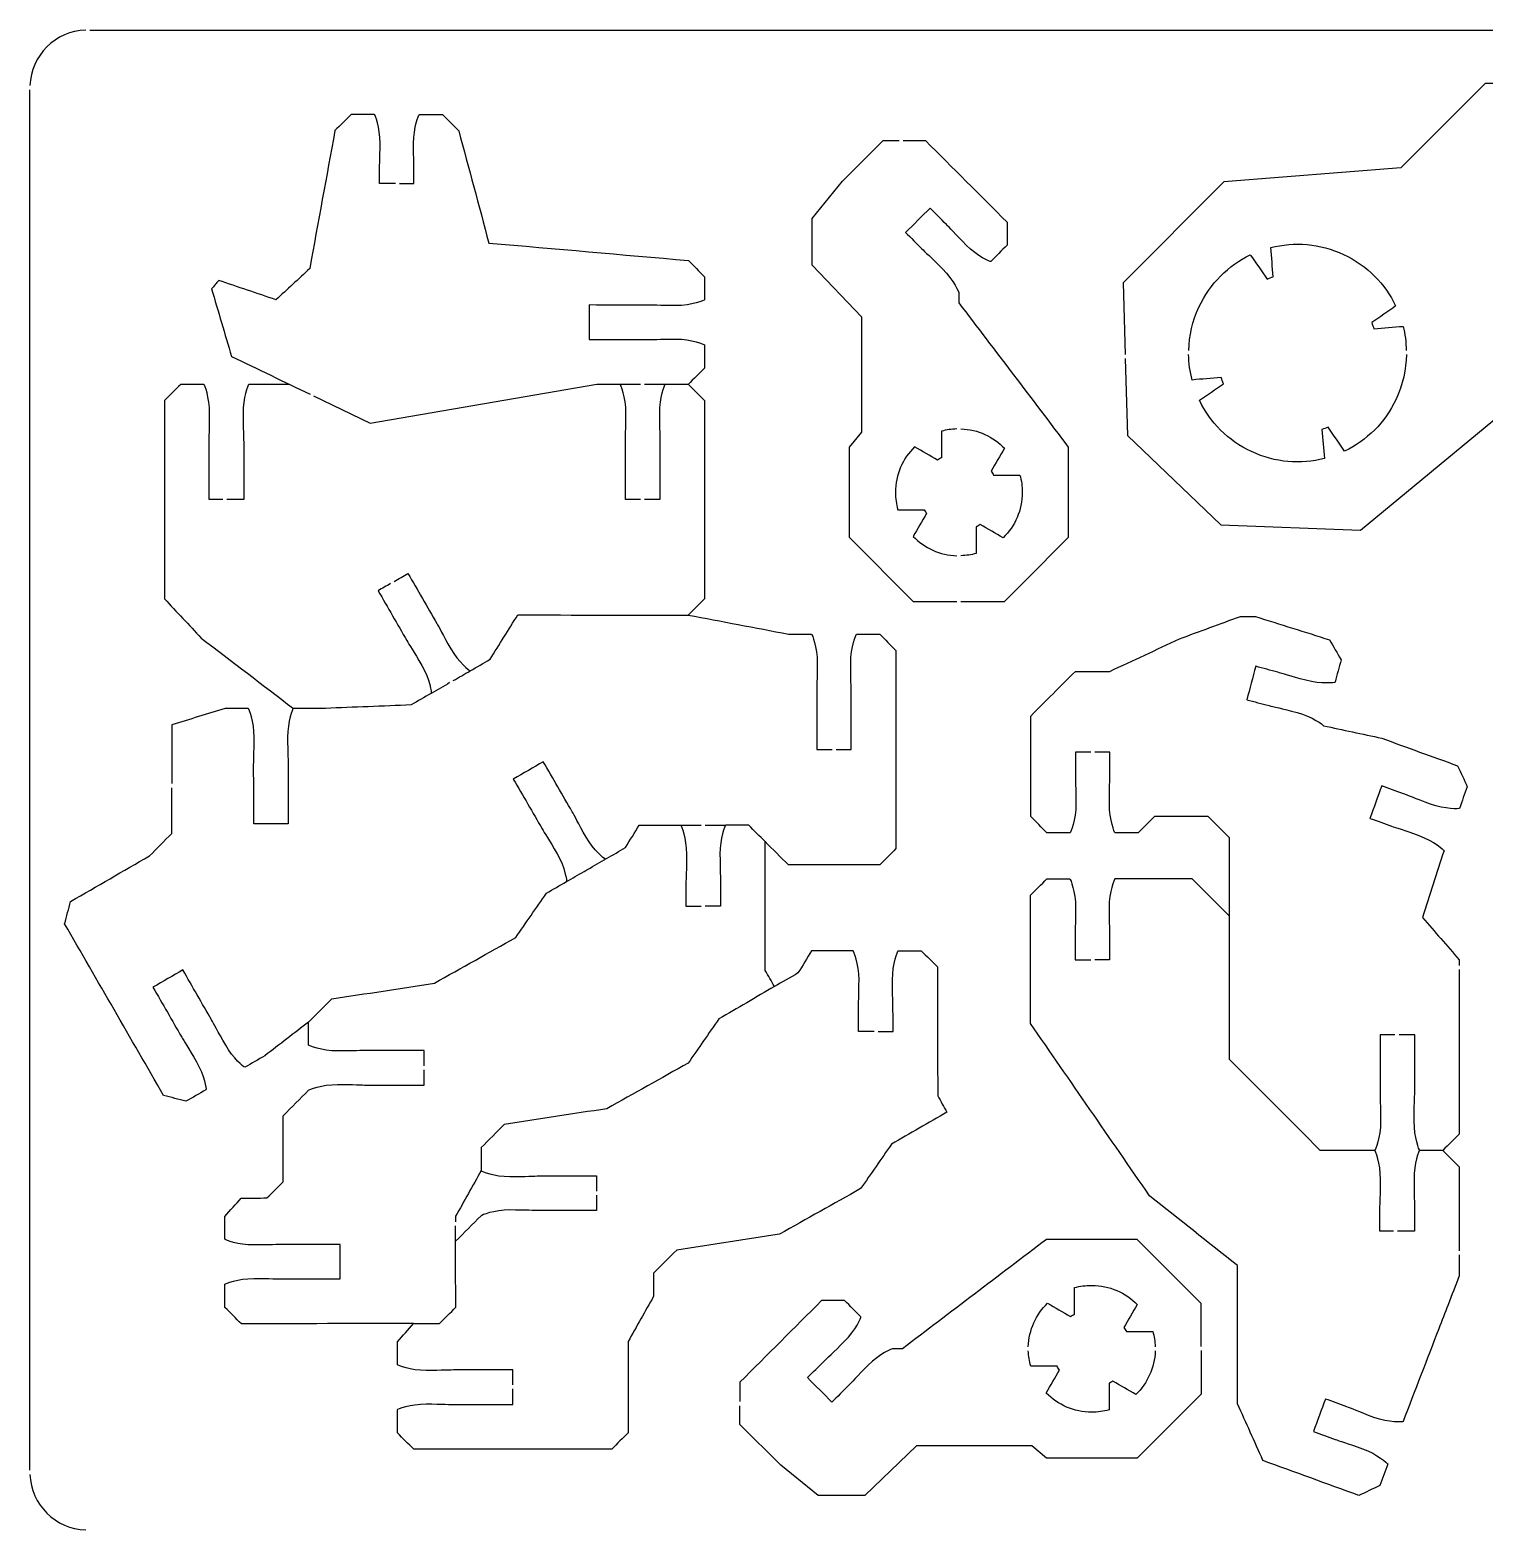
# Model space of a CAD drawing. Extents: x 0 to 680, y 0 to 410.
# Drawn here: x 230 to 356, y 140 to 270 of the extents above; entities that cross this region are included whole.
import ezdxf

# ---------------------------------------------------------------- set-up
doc = ezdxf.new("R2010")
doc.units = 0
doc.header["$MEASUREMENT"] = 0
doc.layers.add('DEFAULT', color=18, linetype='CONTINUOUS')

msp = doc.modelspace()

# ---------------------------------------------------------------- linework, layer by layer
at = {"layer": 'DEFAULT', "color": 1}
for points in [[(235.18, 270), (444.82, 270)], [(358.29, 265.37), (356.13, 265.37), (348.81, 258.06), (333.47, 256.83), (324.74, 248.1), (324.91, 241.88)], [(230, 145.18), (230, 264.83)], [(310.32, 220.45), (306.58, 220.45), (301.03, 226.01), (301.03, 233.86), (302.1, 235.14), (302.1, 245.11), (297.8, 249.61), (297.8, 253.66), (300.43, 256.89), (303.95, 260.42), (305.33, 260.42)], [(324.92, 241.53), (325.11, 234.87), (333.22, 227.13), (345.32, 226.67), (357.46, 236.69), (361.25, 239.81), (363.25, 243.14), (368.5, 245.93), (379.64, 245.54), (383.66, 243.13), (385.77, 243.13)], [(254.58, 238.29), (259.48, 235.94), (279.14, 239.3), (281.14, 239.3), (282.92, 239.3)], [(287.05, 239.3), (288.46, 237.88), (288.46, 220.71), (287.05, 219.3)], [(286.39, 201.08), (288.17, 201.08)], [(288.52, 201.08), (290.3, 201.08)], [(352.46, 172.91), (353.87, 171.49), (353.87, 164.19)], [(331.5, 155.55), (331.5, 151.78), (325.95, 146.23), (318.09, 146.23), (316.82, 147.3), (306.84, 147.3), (302.34, 143), (298.3, 143), (295.07, 145.63), (291.53, 149.16), (291.53, 150.78)]]:
    msp.add_lwpolyline(points, dxfattribs=at)
for points in [[(234.83, 270), (232.2, 269.91), (230.09, 267.8), (230, 265.18)], [(230, 144.83), (230.1, 142.2), (232.2, 140.1), (234.83, 140.01)]]:
    msp.add_open_spline(points, degree=3, dxfattribs=at)
for points, knots in [([(261.67, 256.69), (261.21, 256.69), (260.75, 256.69), (260.28, 256.69), (260.29, 257.02), (260.29, 257.35), (260.29, 257.69), (260.28, 258.03), (260.34, 258.81), (260.34, 260.19), (260.34, 261.57), (259.89, 262.69), (259.84, 262.69), (259.17, 262.69), (258.5, 262.69), (257.84, 262.69), (257.37, 262.22), (256.9, 261.75), (256.43, 261.28), (255.7, 257.29), (254.97, 253.31), (254.24, 249.32), (253.27, 248.42), (252.29, 247.52), (251.32, 246.62), (249.67, 247.18), (248.01, 247.74), (246.36, 248.3), (246.15, 248.06), (245.94, 247.81), (245.74, 247.57), (246.31, 245.62), (246.89, 243.66), (247.47, 241.71), (249.74, 240.62), (252, 239.53), (254.27, 238.44)], [0, 0, 0, 0, 3.93, 3.93, 3.93, 6.770018, 6.770018, 6.770018, 7.770018, 7.770018, 7.770018, 8.770018, 8.770018, 8.770018, 14.440018, 14.440018, 14.440018, 20.096872, 20.096872, 20.096872, 54.549333, 54.549333, 54.549333, 65.8218, 65.8218, 65.8218, 80.668904, 80.668904, 80.668904, 83.392468, 83.392468, 83.392468, 100.722572, 100.722572, 100.722572, 122.111026, 122.111026, 122.111026, 122.111026]), ([(262.02, 256.69), (262.44, 256.69), (262.86, 256.69), (263.28, 256.69), (263.28, 257.02), (263.28, 257.35), (263.28, 257.68), (263.29, 258.03), (263.24, 258.8), (263.24, 260.19), (263.24, 261.57), (263.69, 262.68), (263.75, 262.68), (264.41, 262.68), (265.08, 262.68), (265.75, 262.68), (266.22, 262.21), (266.69, 261.74), (267.16, 261.27), (268.03, 258.03), (268.9, 254.78), (269.77, 251.54), (275.53, 251.04), (281.29, 250.53), (287.06, 250.03), (287.53, 249.56), (288, 249.08), (288.47, 248.61), (288.47, 247.95), (288.47, 247.28), (288.47, 246.62), (288.47, 246.56), (287.35, 246.12), (285.97, 246.12), (284.59, 246.12), (283.81, 246.17), (283.47, 246.16), (281.8, 246.16), (280.14, 246.17), (278.47, 246.17), (278.47, 245.17), (278.47, 244.17), (278.47, 243.17), (280.14, 243.17), (281.8, 243.17), (283.47, 243.17), (283.81, 243.16), (284.58, 243.22), (285.97, 243.22), (287.35, 243.21), (288.46, 242.77), (288.46, 242.71), (288.46, 242.04), (288.46, 241.37), (288.46, 240.71), (287.99, 240.23), (287.52, 239.76), (287.05, 239.29), (286.38, 239.29), (285.71, 239.29), (285.04, 239.29), (284.45, 239.29), (283.86, 239.29), (283.26, 239.29)], [0, 0, 0, 0, 3.58, 3.58, 3.58, 6.41, 6.41, 6.41, 7.41, 7.41, 7.41, 8.41, 8.41, 8.41, 14.08, 14.08, 14.08, 19.74393, 19.74393, 19.74393, 48.289768, 48.289768, 48.289768, 97.488042, 97.488042, 97.488042, 103.144896, 103.144896, 103.144896, 108.804896, 108.804896, 108.804896, 109.804896, 109.804896, 109.804896, 110.804896, 110.804896, 110.804896, 124.974899, 124.974899, 124.974899, 133.474899, 133.474899, 133.474899, 147.634899, 147.634899, 147.634899, 148.634899, 148.634899, 148.634899, 149.634899, 149.634899, 149.634899, 155.314899, 155.314899, 155.314899, 160.978829, 160.978829, 160.978829, 166.668829, 166.668829, 166.668829, 171.708829, 171.708829, 171.708829, 171.708829]), ([(305.68, 260.42), (306.33, 260.42), (306.97, 260.42), (307.61, 260.42), (309.97, 258.06), (312.33, 255.71), (314.68, 253.35), (314.68, 252.68), (314.68, 252.02), (314.68, 251.35), (314.21, 250.88), (313.74, 250.41), (313.27, 249.94), (313.23, 249.9), (312.12, 250.37), (311.15, 251.35), (310.18, 252.33), (309.66, 252.91), (309.42, 253.15), (308.95, 253.63), (308.48, 254.1), (308.01, 254.57), (307.3, 253.86), (306.59, 253.16), (305.89, 252.45), (306.36, 251.98), (306.82, 251.51), (307.29, 251.04), (307.53, 250.8), (308.12, 250.28), (309.1, 249.3), (310.07, 248.32), (310.55, 247.22), (310.5, 247.18), (310.5, 246.9), (310.5, 246.62), (310.5, 246.35), (313.67, 242.19), (316.83, 238.03), (319.99, 233.86), (319.99, 231.24), (319.99, 228.63), (319.99, 226.01), (318.14, 224.16), (316.29, 222.3), (314.43, 220.45), (313.18, 220.45), (311.92, 220.45), (310.67, 220.45)], [0, 0, 0, 0, 5.47, 5.47, 5.47, 33.817912, 33.817912, 33.817912, 39.487912, 39.487912, 39.487912, 45.158908, 45.158908, 45.158908, 46.158908, 46.158908, 46.158908, 47.158908, 47.158908, 47.158908, 52.829922, 52.829922, 52.829922, 61.329346, 61.329346, 61.329346, 66.986218, 66.986218, 66.986218, 67.986218, 67.986218, 67.986218, 68.986218, 68.986218, 68.986218, 71.336218, 71.336218, 71.336218, 115.777038, 115.777038, 115.777038, 138.047038, 138.047038, 138.047038, 160.313831, 160.313831, 160.313831, 170.993831, 170.993831, 170.993831, 170.993831]), ([(330.43, 242.23), (330.46, 243.5), (330.74, 244.77), (331.31, 245.99), (332.27, 248.05), (333.87, 249.59), (335.76, 250.51), (336.25, 249.81), (336.73, 249.12), (337.22, 248.42), (337.4, 248.49), (337.57, 248.56), (337.75, 248.62), (337.68, 249.46), (337.61, 250.31), (337.53, 251.15), (339.57, 251.66), (341.79, 251.51), (343.85, 250.55), (345.9, 249.59), (347.45, 247.99), (348.36, 246.09), (347.67, 245.61), (346.98, 245.12), (346.29, 244.64), (346.35, 244.46), (346.42, 244.28), (346.48, 244.1), (347.32, 244.17), (348.16, 244.25), (349, 244.32), (349.17, 243.64), (349.27, 242.94), (349.28, 242.23)], [0, 0, 0, 0, 1, 1, 1, 2, 2, 2, 9.204339, 9.204339, 9.204339, 10.837067, 10.837067, 10.837067, 18.02473, 18.02473, 18.02473, 19.02473, 19.02473, 19.02473, 20.02473, 20.02473, 20.02473, 27.190551, 27.190551, 27.190551, 28.819815, 28.819815, 28.819815, 35.976721, 35.976721, 35.976721, 36.976721, 36.976721, 36.976721, 36.976721]), ([(349.29, 241.88), (349.27, 240.59), (348.99, 239.27), (348.4, 238.02), (347.44, 235.96), (345.84, 234.42), (343.94, 233.51), (343.46, 234.19), (342.98, 234.88), (342.5, 235.57), (342.32, 235.51), (342.14, 235.44), (341.96, 235.38), (342.03, 234.54), (342.11, 233.7), (342.18, 232.87), (340.14, 232.34), (337.92, 232.5), (335.87, 233.46), (333.81, 234.41), (332.27, 236.01), (331.36, 237.91), (332.05, 238.39), (332.74, 238.87), (333.43, 239.35), (333.36, 239.53), (333.3, 239.71), (333.23, 239.89), (332.39, 239.82), (331.56, 239.75), (330.72, 239.67), (330.53, 240.39), (330.43, 241.13), (330.42, 241.88)], [0, 0, 0, 0, 1, 1, 1, 2, 2, 2, 9.151895, 9.151895, 9.151895, 10.768342, 10.768342, 10.768342, 17.916159, 17.916159, 17.916159, 18.916159, 18.916159, 18.916159, 19.916159, 19.916159, 19.916159, 27.07625, 27.07625, 27.07625, 28.705514, 28.705514, 28.705514, 35.863293, 35.863293, 35.863293, 36.863293, 36.863293, 36.863293, 36.863293]), ([(246.72, 229.3), (246.32, 229.3), (245.92, 229.3), (245.52, 229.3), (245.52, 230.97), (245.52, 232.63), (245.52, 234.3), (245.52, 234.64), (245.57, 235.42), (245.57, 236.8), (245.56, 238.16), (245.14, 239.26), (245.07, 239.29), (244.4, 239.29), (243.73, 239.29), (243.06, 239.29), (242.59, 238.82), (242.12, 238.35), (241.65, 237.88), (241.65, 232.16), (241.65, 226.44), (241.65, 220.71), (242.71, 219.58), (243.78, 218.44), (244.84, 217.31), (247.51, 215.27), (250.17, 213.24), (252.83, 211.21)], [0, 0, 0, 0, 3.38, 3.38, 3.38, 17.540004, 17.540004, 17.540004, 18.540004, 18.540004, 18.540004, 19.540004, 19.540004, 19.540004, 25.220004, 25.220004, 25.220004, 30.891, 30.891, 30.891, 79.551, 79.551, 79.551, 92.794836, 92.794836, 92.794836, 121.281916, 121.281916, 121.281916, 121.281916]), ([(252.48, 239.29), (251.31, 239.29), (250.13, 239.29), (248.96, 239.29), (248.87, 239.2), (248.47, 238.12), (248.47, 236.8), (248.47, 235.42), (248.52, 234.64), (248.52, 234.3), (248.52, 232.64), (248.52, 230.97), (248.52, 229.3), (248.04, 229.3), (247.55, 229.3), (247.07, 229.3)], [0, 0, 0, 0, 10, 10, 10, 11, 11, 11, 12, 12, 12, 26.170014, 26.170014, 26.170014, 30.300014, 30.300014, 30.300014, 30.300014]), ([(282.92, 229.3), (282.48, 229.3), (282.04, 229.3), (281.6, 229.3), (281.6, 230.97), (281.6, 232.63), (281.6, 234.3), (281.6, 234.64), (281.65, 235.41), (281.65, 236.8), (281.65, 238.18), (281.2, 239.3), (281.14, 239.3)], [0, 0, 0, 0, 3.72, 3.72, 3.72, 17.88, 17.88, 17.88, 18.88, 18.88, 18.88, 19.88, 19.88, 19.88, 19.88]), ([(285.04, 239.29), (284.97, 239.23), (284.55, 238.13), (284.55, 236.8), (284.55, 235.42), (284.6, 234.64), (284.6, 234.3), (284.6, 232.64), (284.6, 230.97), (284.6, 229.3), (284.16, 229.3), (283.71, 229.3), (283.26, 229.3)], [0, 0, 0, 0, 1, 1, 1, 2, 2, 2, 16.17, 16.17, 16.17, 19.96, 19.96, 19.96, 19.96]), ([(310.33, 235.43), (309.87, 235.42), (309.43, 235.35), (309.01, 235.23), (309.01, 234.46), (309.01, 233.7), (309.01, 232.93), (308.89, 232.87), (308.77, 232.81), (308.66, 232.73), (308, 233.11), (307.34, 233.5), (306.67, 233.88), (305.65, 232.88), (305, 231.48), (305, 229.93), (305, 229.41), (305.08, 228.91), (305.21, 228.43), (305.98, 228.43), (306.74, 228.43), (307.51, 228.43), (307.57, 228.31), (307.64, 228.2), (307.71, 228.1), (307.32, 227.44), (306.94, 226.77), (306.55, 226.11), (307.52, 225.11), (308.85, 224.48), (310.33, 224.44)], [0, 0, 0, 0, 1, 1, 1, 7.51, 7.51, 7.51, 8.51, 8.51, 8.51, 15.010723, 15.010723, 15.010723, 16.010723, 16.010723, 16.010723, 17.010723, 17.010723, 17.010723, 23.520723, 23.520723, 23.520723, 24.520723, 24.520723, 24.520723, 31.040117, 31.040117, 31.040117, 32.040117, 32.040117, 32.040117, 32.040117]), ([(310.68, 235.43), (312.16, 235.39), (313.5, 234.76), (314.45, 233.76), (314.07, 233.1), (313.68, 232.44), (313.3, 231.78), (313.38, 231.67), (313.45, 231.55), (313.51, 231.43), (314.27, 231.43), (315.04, 231.43), (315.8, 231.43), (315.93, 230.95), (316, 230.45), (316, 229.93), (316, 228.39), (315.37, 226.99), (314.34, 225.99), (313.68, 226.37), (313.02, 226.76), (312.35, 227.14), (312.24, 227.07), (312.12, 227), (312, 226.94), (312, 226.17), (312, 225.41), (312, 224.64), (311.58, 224.52), (311.14, 224.45), (310.68, 224.44)], [0, 0, 0, 0, 1, 1, 1, 7.492064, 7.492064, 7.492064, 8.492064, 8.492064, 8.492064, 14.992064, 14.992064, 14.992064, 15.992064, 15.992064, 15.992064, 16.992064, 16.992064, 16.992064, 23.507793, 23.507793, 23.507793, 24.507793, 24.507793, 24.507793, 31.017793, 31.017793, 31.017793, 32.017793, 32.017793, 32.017793, 32.017793]), ([(261.55, 222.21), (261.96, 222.44), (262.36, 222.67), (262.76, 222.9), (263.6, 221.46), (264.43, 220.02), (265.26, 218.57), (265.43, 218.28), (265.78, 217.58), (266.47, 216.38), (267.14, 215.21), (268.07, 214.47), (268.15, 214.47)], [0, 0, 0, 0, 3.957443, 3.957443, 3.957443, 18.134286, 18.134286, 18.134286, 19.134783, 19.134783, 19.134783, 20.13528, 20.13528, 20.13528, 20.13528]), ([(261.25, 222.03), (260.89, 221.82), (260.53, 221.62), (260.17, 221.41), (261, 219.97), (261.83, 218.52), (262.67, 217.08), (262.83, 216.78), (263.27, 216.13), (263.96, 214.93), (264.65, 213.74), (264.82, 212.54), (264.77, 212.51)], [0, 0, 0, 0, 3.543699, 3.543699, 3.543699, 17.709831, 17.709831, 17.709831, 18.709831, 18.709831, 18.709831, 19.709831, 19.709831, 19.709831, 19.709831]), ([(266.68, 213.62), (267.17, 213.9), (267.66, 214.18), (268.15, 214.47), (268.73, 214.8), (269.31, 215.13), (269.88, 215.47), (270.68, 216.75), (271.48, 218.03), (272.27, 219.31), (277.2, 219.3), (282.12, 219.3), (287.05, 219.3), (289.94, 218.75), (292.84, 218.2), (295.73, 217.65), (296.4, 217.65), (297.07, 217.65), (297.73, 217.65), (297.79, 217.65), (298.23, 216.53), (298.23, 215.15), (298.23, 213.76), (298.18, 212.99), (298.18, 212.65), (298.18, 210.98), (298.18, 209.32), (298.18, 207.65), (298.62, 207.65), (299.07, 207.65), (299.51, 207.65)], [0, 0, 0, 0, 4.826326, 4.826326, 4.826326, 10.498513, 10.498513, 10.498513, 23.312853, 23.312853, 23.312853, 65.202857, 65.202857, 65.202857, 90.253895, 90.253895, 90.253895, 95.923895, 95.923895, 95.923895, 96.923895, 96.923895, 96.923895, 97.923895, 97.923895, 97.923895, 112.083899, 112.083899, 112.083899, 115.863899, 115.863899, 115.863899, 115.863899]), ([(321.95, 207.42), (321.5, 207.42), (321.05, 207.42), (320.6, 207.42), (320.6, 206.76), (320.6, 206.09), (320.6, 205.43), (320.6, 205.09), (320.65, 204.31), (320.65, 202.92), (320.64, 201.54), (320.2, 200.43), (320.14, 200.43), (319.47, 200.43), (318.8, 200.43), (318.14, 200.43), (317.67, 200.9), (317.19, 201.37), (316.73, 201.84), (316.73, 204.75), (316.73, 207.65), (316.73, 210.55), (318.02, 211.84), (319.31, 213.13), (320.6, 214.42), (321.6, 214.42), (322.6, 214.42), (323.6, 214.42), (325.61, 215.36), (327.61, 216.3), (329.62, 217.24), (331.38, 217.89), (333.14, 218.53), (334.9, 219.18), (335.33, 219.18), (335.77, 219.18), (336.2, 219.18), (338.34, 218.5), (340.49, 217.83), (342.63, 217.15), (342.96, 216.58), (343.3, 216), (343.63, 215.42), (343.46, 214.78), (343.28, 214.13), (343.11, 213.49), (343.1, 213.43), (341.9, 213.29), (340.57, 213.65), (339.23, 214.01), (338.49, 214.25), (338.16, 214.34), (337.52, 214.51), (336.88, 214.69), (336.23, 214.86), (335.98, 213.89), (335.72, 212.93), (335.46, 211.96), (336.1, 211.79), (336.74, 211.62), (337.39, 211.45), (337.72, 211.36), (338.48, 211.21), (339.82, 210.85), (341.14, 210.49), (342.1, 209.78), (342.1, 209.71), (343.78, 209.35), (345.46, 208.99), (347.15, 208.63), (349.34, 207.83), (351.53, 207.03), (353.73, 206.24), (354.01, 205.63), (354.29, 205.03), (354.57, 204.42), (354.34, 203.8), (354.11, 203.17), (353.88, 202.54), (353.87, 202.49), (352.66, 202.45), (351.37, 202.92), (350.06, 203.39), (349.35, 203.71), (349.03, 203.82), (348.4, 204.05), (347.78, 204.27), (347.15, 204.5), (346.81, 203.56), (346.47, 202.62), (346.13, 201.68), (346.75, 201.46), (347.38, 201.23), (348.01, 201), (348.33, 200.88), (349.08, 200.67), (350.37, 200.19), (351.67, 199.72), (352.58, 198.92), (352.55, 198.87), (351.93, 196.94), (351.31, 195.02), (350.69, 193.09), (351.75, 191.87), (352.81, 190.64), (353.87, 189.42), (353.87, 189.25), (353.87, 189.09), (353.87, 188.93)], [0, 0, 0, 0, 3.84, 3.84, 3.84, 9.49, 9.49, 9.49, 10.49, 10.49, 10.49, 11.49, 11.49, 11.49, 17.16, 17.16, 17.16, 22.845139, 22.845139, 22.845139, 47.525139, 47.525139, 47.525139, 63.053203, 63.053203, 63.053203, 71.553203, 71.553203, 71.553203, 90.409674, 90.409674, 90.409674, 106.351171, 106.351171, 106.351171, 110.011171, 110.011171, 110.011171, 129.130023, 129.130023, 129.130023, 134.805875, 134.805875, 134.805875, 140.469955, 140.469955, 140.469955, 141.469955, 141.469955, 141.469955, 142.469955, 142.469955, 142.469955, 148.131447, 148.131447, 148.131447, 156.6311, 156.6311, 156.6311, 162.292593, 162.292593, 162.292593, 163.292593, 163.292593, 163.292593, 164.292593, 164.292593, 164.292593, 178.918423, 178.918423, 178.918423, 198.766947, 198.766947, 198.766947, 204.435008, 204.435008, 204.435008, 210.107089, 210.107089, 210.107089, 211.107089, 211.107089, 211.107089, 212.107089, 212.107089, 212.107089, 217.766356, 217.766356, 217.766356, 226.269437, 226.269437, 226.269437, 231.934708, 231.934708, 231.934708, 232.934708, 232.934708, 232.934708, 233.934708, 233.934708, 233.934708, 251.142557, 251.142557, 251.142557, 264.911231, 264.911231, 264.911231, 266.290231, 266.290231, 266.290231, 266.290231]), ([(299.86, 207.65), (300.3, 207.65), (300.74, 207.65), (301.18, 207.65), (301.18, 209.32), (301.18, 210.98), (301.18, 212.65), (301.18, 212.98), (301.13, 213.76), (301.13, 215.15), (301.14, 216.53), (301.58, 217.64), (301.64, 217.64), (302.31, 217.64), (302.97, 217.64), (303.64, 217.64), (304.11, 217.17), (304.58, 216.7), (305.05, 216.23), (305.05, 210.51), (305.05, 204.78), (305.05, 199.06), (304.58, 198.58), (304.11, 198.11), (303.64, 197.64), (301, 197.64), (298.37, 197.64), (295.73, 197.65), (295.06, 198.32), (294.38, 199), (293.71, 199.67)], [0, 0, 0, 0, 3.73, 3.73, 3.73, 17.89, 17.89, 17.89, 18.89, 18.89, 18.89, 19.89, 19.89, 19.89, 25.56, 25.56, 25.56, 31.22393, 31.22393, 31.22393, 79.90393, 79.90393, 79.90393, 85.567859, 85.567859, 85.567859, 107.987862, 107.987862, 107.987862, 116.10546, 116.10546, 116.10546, 116.10546]), ([(266.37, 213.44), (265.84, 213.13), (265.3, 212.82), (264.77, 212.51), (264.19, 212.18), (263.61, 211.85), (263.03, 211.51), (260.56, 211.41), (258.08, 211.31), (255.6, 211.21), (254.68, 211.21), (253.76, 211.21), (252.83, 211.21), (252.77, 211.21), (252.33, 210.08), (252.33, 208.71), (252.33, 207.33), (252.38, 206.55), (252.38, 206.2), (252.38, 204.53), (252.38, 202.87), (252.38, 201.2), (251.38, 201.2), (250.39, 201.2), (249.39, 201.2), (249.39, 202.87), (249.39, 204.53), (249.38, 206.2), (249.38, 206.54), (249.43, 207.32), (249.43, 208.71), (249.43, 210.08), (248.98, 211.2), (248.92, 211.2), (248.26, 211.2), (247.59, 211.2), (246.92, 211.21), (245.38, 210.73), (243.84, 210.26), (242.29, 209.79), (242.29, 208.09), (242.29, 206.39), (242.29, 204.7)], [0, 0, 0, 0, 5.264076, 5.264076, 5.264076, 10.936263, 10.936263, 10.936263, 32.014225, 32.014225, 32.014225, 39.874225, 39.874225, 39.874225, 40.874225, 40.874225, 40.874225, 41.874225, 41.874225, 41.874225, 56.034229, 56.034229, 56.034229, 64.524229, 64.524229, 64.524229, 78.684232, 78.684232, 78.684232, 79.684232, 79.684232, 79.684232, 80.684232, 80.684232, 80.684232, 86.354268, 86.354268, 86.354268, 100.076323, 100.076323, 100.076323, 114.506326, 114.506326, 114.506326, 114.506326]), ([(348.3, 182.91), (347.87, 182.91), (347.44, 182.91), (347.01, 182.91), (347.01, 181.24), (347.01, 179.58), (347.01, 177.91), (347.01, 177.57), (347.05, 176.79), (347.06, 175.41), (347.05, 174.03), (346.61, 172.91), (346.55, 172.91), (344.98, 172.91), (343.41, 172.91), (341.83, 172.91), (339.21, 175.53), (336.59, 178.16), (333.97, 180.78), (333.97, 184.92), (333.97, 189.05), (333.97, 193.19), (333.97, 195.45), (333.97, 197.72), (333.97, 199.98), (333.35, 200.6), (332.73, 201.22), (332.11, 201.84), (330.56, 201.84), (329.01, 201.84), (327.46, 201.84), (326.99, 201.37), (326.51, 200.89), (326.04, 200.42), (325.38, 200.42), (324.71, 200.42), (324.04, 200.42), (323.99, 200.42), (323.55, 201.55), (323.55, 202.92), (323.55, 204.31), (323.59, 205.08), (323.59, 205.42), (323.6, 206.09), (323.6, 206.76), (323.6, 207.42), (323.17, 207.42), (322.73, 207.42), (322.3, 207.42)], [0, 0, 0, 0, 3.66, 3.66, 3.66, 17.830004, 17.830004, 17.830004, 18.830004, 18.830004, 18.830004, 19.830004, 19.830004, 19.830004, 33.199004, 33.199004, 33.199004, 64.735966, 64.735966, 64.735966, 99.915966, 99.915966, 99.915966, 119.165966, 119.165966, 119.165966, 126.597662, 126.597662, 126.597662, 139.797662, 139.797662, 139.797662, 145.468658, 145.468658, 145.468658, 151.139658, 151.139658, 151.139658, 152.139658, 152.139658, 152.139658, 153.139658, 153.139658, 153.139658, 158.799669, 158.799669, 158.799669, 162.469669, 162.469669, 162.469669, 162.469669]), ([(279.87, 198.15), (279.77, 198.17), (278.86, 198.91), (278.2, 200.06), (277.51, 201.26), (277.16, 201.96), (276.99, 202.25), (276.16, 203.7), (275.33, 205.14), (274.49, 206.59), (273.63, 206.09), (272.76, 205.59), (271.89, 205.09), (272.73, 203.64), (273.56, 202.2), (274.4, 200.76), (274.56, 200.46), (274.99, 199.81), (275.69, 198.62), (276.37, 197.41), (276.55, 196.23), (276.49, 196.2)], [0, 0, 0, 0, 1, 1, 1, 2, 2, 2, 16.179292, 16.179292, 16.179292, 24.685901, 24.685901, 24.685901, 38.860498, 38.860498, 38.860498, 39.860498, 39.860498, 39.860498, 40.860498, 40.860498, 40.860498, 40.860498]), ([(254.15, 184.03), (252.89, 183.06), (251.63, 182.09), (250.36, 181.11), (249.78, 180.78), (249.2, 180.44), (248.62, 180.11), (248.5, 180.14), (247.61, 180.88), (246.96, 182.02), (246.27, 183.22), (245.92, 183.91), (245.74, 184.21), (244.91, 185.65), (244.08, 187.1), (243.25, 188.54), (242.39, 188.04), (241.52, 187.54), (240.66, 187.04), (241.49, 185.6), (242.32, 184.16), (243.15, 182.72), (243.32, 182.42), (243.75, 181.77), (244.44, 180.57), (245.12, 179.39), (245.3, 178.22), (245.25, 178.16), (244.67, 177.82), (244.1, 177.49), (243.52, 177.16), (242.87, 177.33), (242.23, 177.5), (241.58, 177.67), (238.72, 182.63), (235.86, 187.59), (233, 192.54), (233.17, 193.19), (233.35, 193.83), (233.52, 194.48), (235.8, 195.79), (238.08, 197.11), (240.36, 198.43), (241.01, 199.08), (241.65, 199.73), (242.29, 200.38), (242.29, 201.7), (242.29, 203.02), (242.29, 204.34)], [0, 0, 0, 0, 13.556921, 13.556921, 13.556921, 19.250926, 19.250926, 19.250926, 20.250926, 20.250926, 20.250926, 21.250926, 21.250926, 21.250926, 35.414875, 35.414875, 35.414875, 43.913822, 43.913822, 43.913822, 58.066295, 58.066295, 58.066295, 59.066295, 59.066295, 59.066295, 60.066295, 60.066295, 60.066295, 65.746641, 65.746641, 65.746641, 71.420119, 71.420119, 71.420119, 120.080296, 120.080296, 120.080296, 125.762727, 125.762727, 125.762727, 148.16362, 148.16362, 148.16362, 155.942, 155.942, 155.942, 167.172, 167.172, 167.172, 167.172]), ([(264.15, 180.24), (264.15, 180.68), (264.15, 181.12), (264.15, 181.57), (262.49, 181.57), (260.82, 181.57), (259.16, 181.57), (258.81, 181.57), (258.04, 181.52), (256.65, 181.52), (255.27, 181.52), (254.15, 181.97), (254.15, 182.03), (254.15, 182.7), (254.15, 183.36), (254.15, 184.03), (254.82, 184.69), (255.49, 185.36), (256.15, 186.03), (259.12, 186.49), (262.09, 186.94), (265.05, 187.4), (267.4, 188.72), (269.75, 190.03), (272.1, 191.35), (272.98, 192.63), (273.87, 193.91), (274.76, 195.19), (275.34, 195.53), (275.92, 195.86), (276.49, 196.2), (277.01, 196.49), (277.52, 196.79), (278.03, 197.08), (278.13, 197.14), (278.23, 197.2), (278.33, 197.26), (279.43, 197.89), (280.52, 198.52), (281.61, 199.15), (282.01, 199.8), (282.4, 200.44), (282.8, 201.09), (283.99, 201.08), (285.19, 201.08), (286.39, 201.08), (286.45, 201.08), (286.89, 199.96), (286.9, 198.58), (286.9, 197.19), (286.85, 196.42), (286.85, 196.08), (286.85, 195.41), (286.85, 194.75), (286.85, 194.08), (287.29, 194.08), (287.73, 194.08), (288.17, 194.08)], [0, 0, 0, 0, 3.77, 3.77, 3.77, 17.93, 17.93, 17.93, 18.93, 18.93, 18.93, 19.93, 19.93, 19.93, 25.589, 25.589, 25.589, 33.608298, 33.608298, 33.608298, 59.13642, 59.13642, 59.13642, 82.018625, 82.018625, 82.018625, 95.283752, 95.283752, 95.283752, 100.955939, 100.955939, 100.955939, 105.97815, 105.97815, 105.97815, 106.972936, 106.972936, 106.972936, 117.703814, 117.703814, 117.703814, 124.131877, 124.131877, 124.131877, 134.321883, 134.321883, 134.321883, 135.321883, 135.321883, 135.321883, 136.321883, 136.321883, 136.321883, 141.971883, 141.971883, 141.971883, 145.701883, 145.701883, 145.701883, 145.701883]), ([(294.52, 187.1), (294.26, 187.57), (293.99, 188.04), (293.72, 188.5), (293.72, 192.23), (293.71, 195.95), (293.71, 199.67), (293.24, 200.14), (292.77, 200.61), (292.3, 201.08), (291.63, 201.08), (290.96, 201.08), (290.3, 201.08), (290.24, 201.08), (289.8, 199.96), (289.8, 198.58), (289.8, 197.2), (289.85, 196.42), (289.85, 196.08), (289.85, 195.42), (289.85, 194.75), (289.85, 194.08), (289.41, 194.08), (288.96, 194.08), (288.52, 194.08)], [0, 0, 0, 0, 4.590534, 4.590534, 4.590534, 36.250548, 36.250548, 36.250548, 41.914478, 41.914478, 41.914478, 47.574487, 47.574487, 47.574487, 48.574487, 48.574487, 48.574487, 49.574487, 49.574487, 49.574487, 55.245495, 55.245495, 55.245495, 59.025495, 59.025495, 59.025495, 59.025495]), ([(353.87, 163.84), (353.87, 163.24), (353.87, 162.64), (353.87, 162.04), (353.55, 161.2), (353.23, 160.37), (352.9, 159.53), (352.63, 158.83), (352.36, 158.14), (352.1, 157.44), (351.06, 154.76), (350.03, 152.08), (349, 149.4), (348.98, 149.34), (347.78, 149.31), (346.48, 149.77), (345.18, 150.25), (344.46, 150.56), (344.14, 150.68), (343.52, 150.9), (342.89, 151.13), (342.27, 151.36), (341.92, 150.42), (341.58, 149.48), (341.24, 148.54), (341.87, 148.31), (342.49, 148.09), (343.12, 147.86), (343.44, 147.74), (344.19, 147.52), (345.49, 147.05), (346.77, 146.58), (347.67, 145.79), (347.67, 145.73), (347.44, 145.1), (347.21, 144.47), (346.98, 143.85), (346.38, 143.57), (345.77, 143.28), (345.17, 143), (342.4, 144.01), (339.63, 145.02), (336.86, 146.03), (336.13, 147.67), (335.4, 149.3), (334.66, 150.93), (334.66, 154.93), (334.65, 158.92), (334.64, 162.92), (332.1, 164.94), (329.56, 166.96), (327.02, 168.98), (323.59, 173.96), (320.15, 178.93), (316.71, 183.91), (316.71, 187.61), (316.71, 191.31), (316.71, 195.01), (317.18, 195.49), (317.65, 195.96), (318.12, 196.43), (318.79, 196.43), (319.46, 196.43), (320.12, 196.43), (320.18, 196.43), (320.62, 195.31), (320.62, 193.93), (320.62, 192.54), (320.57, 191.77), (320.57, 191.43), (320.57, 190.76), (320.57, 190.1), (320.57, 189.43), (321.03, 189.43), (321.49, 189.43), (321.95, 189.43)], [0, 0, 0, 0, 5.1, 5.1, 5.1, 12.728664, 12.728664, 12.728664, 19.085144, 19.085144, 19.085144, 43.499892, 43.499892, 43.499892, 44.499892, 44.499892, 44.499892, 45.499892, 45.499892, 45.499892, 51.160099, 51.160099, 51.160099, 59.663522, 59.663522, 59.663522, 65.33219, 65.33219, 65.33219, 66.33219, 66.33219, 66.33219, 67.33219, 67.33219, 67.33219, 73.004271, 73.004271, 73.004271, 78.671847, 78.671847, 78.671847, 103.755277, 103.755277, 103.755277, 118.978493, 118.978493, 118.978493, 152.949567, 152.949567, 152.949567, 180.546484, 180.546484, 180.546484, 231.977407, 231.977407, 231.977407, 263.456407, 263.456407, 263.456407, 269.126697, 269.126697, 269.126697, 274.796697, 274.796697, 274.796697, 275.796697, 275.796697, 275.796697, 276.796697, 276.796697, 276.796697, 282.466707, 282.466707, 282.466707, 286.386707, 286.386707, 286.386707, 286.386707]), ([(333.97, 193.19), (332.89, 194.27), (331.81, 195.35), (330.73, 196.43), (328.5, 196.43), (326.26, 196.43), (324.03, 196.43), (323.97, 196.43), (323.53, 195.31), (323.52, 193.93), (323.52, 192.54), (323.57, 191.76), (323.57, 191.42), (323.57, 190.76), (323.57, 190.09), (323.57, 189.43), (323.15, 189.43), (322.72, 189.43), (322.3, 189.43)], [0, 0, 0, 0, 12.968338, 12.968338, 12.968338, 31.968338, 31.968338, 31.968338, 32.968338, 32.968338, 32.968338, 33.968338, 33.968338, 33.968338, 39.618347, 39.618347, 39.618347, 43.198347, 43.198347, 43.198347, 43.198347]), ([(303.51, 183.21), (303.94, 183.21), (304.37, 183.21), (304.8, 183.21), (304.8, 183.87), (304.8, 184.54), (304.79, 185.21), (304.8, 185.55), (304.75, 186.32), (304.75, 187.7), (304.75, 189.08), (305.19, 190.21), (305.25, 190.21), (305.91, 190.21), (306.58, 190.21), (307.24, 190.21), (307.71, 189.74), (308.19, 189.27), (308.66, 188.8), (308.66, 185.07), (308.66, 181.35), (308.67, 177.63), (308.94, 177.16), (309.2, 176.69), (309.47, 176.22), (307.87, 175.29), (306.26, 174.36), (304.66, 173.44), (303.77, 172.15), (302.88, 170.87), (301.99, 169.59), (299.64, 168.27), (297.3, 166.96), (294.95, 165.64), (291.98, 165.19), (289.02, 164.73), (286.05, 164.27), (285.38, 163.61), (284.71, 162.94), (284.05, 162.27), (284.05, 161.61), (284.05, 160.94), (284.05, 160.27), (283.31, 158.96), (282.57, 157.64), (281.84, 156.33), (281.84, 155.6), (281.84, 154.88), (281.84, 154.16), (281.84, 152.25), (281.84, 150.34), (281.84, 148.43), (281.37, 147.96), (280.9, 147.49), (280.43, 147.02), (274.71, 147.01), (268.99, 147.01), (263.26, 147), (262.79, 147.47), (262.32, 147.94), (261.85, 148.42), (261.85, 149.09), (261.85, 149.76), (261.84, 150.43), (261.84, 150.48), (262.96, 150.93), (264.34, 150.93), (265.72, 150.93), (266.5, 150.88), (266.84, 150.88), (268.51, 150.88), (270.17, 150.88), (271.84, 150.88), (271.84, 151.33), (271.84, 151.78), (271.84, 152.23)], [0, 0, 0, 0, 3.66, 3.66, 3.66, 9.330009, 9.330009, 9.330009, 10.330009, 10.330009, 10.330009, 11.330009, 11.330009, 11.330009, 16.990018, 16.990018, 16.990018, 22.653947, 22.653947, 22.653947, 54.323962, 54.323962, 54.323962, 58.915365, 58.915365, 58.915365, 74.667451, 74.667451, 74.667451, 87.941619, 87.941619, 87.941619, 110.818936, 110.818936, 110.818936, 136.34721, 136.34721, 136.34721, 144.365801, 144.365801, 144.365801, 150.035801, 150.035801, 150.035801, 162.853092, 162.853092, 162.853092, 169.0041, 169.0041, 169.0041, 185.243103, 185.243103, 185.243103, 190.899957, 190.899957, 190.899957, 239.569974, 239.569974, 239.569974, 245.233903, 245.233903, 245.233903, 250.932912, 250.932912, 250.932912, 251.932912, 251.932912, 251.932912, 252.932912, 252.932912, 252.932912, 267.092916, 267.092916, 267.092916, 270.911916, 270.911916, 270.911916, 270.911916]), ([(303.16, 183.21), (302.71, 183.21), (302.25, 183.21), (301.8, 183.21), (301.8, 183.87), (301.8, 184.53), (301.8, 185.2), (301.8, 185.54), (301.85, 186.32), (301.85, 187.7), (301.84, 189.08), (301.4, 190.2), (301.34, 190.2), (300.14, 190.2), (298.94, 190.2), (297.74, 190.21), (297.35, 189.56), (296.95, 188.92), (296.56, 188.28), (295.88, 187.88), (295.2, 187.49), (294.52, 187.1), (292.92, 186.17), (291.31, 185.24), (289.71, 184.31), (288.82, 183.03), (287.93, 181.75), (287.04, 180.47), (284.7, 179.15), (282.35, 177.84), (280, 176.52), (277.03, 176.06), (274.07, 175.61), (271.1, 175.15), (270.43, 174.48), (269.77, 173.81), (269.1, 173.15), (269.1, 172.48), (269.1, 171.82), (269.1, 171.15), (268.36, 169.83), (267.63, 168.52), (266.89, 167.2), (266.89, 167.04), (266.89, 166.88), (266.89, 166.71)], [0, 0, 0, 0, 3.85, 3.85, 3.85, 9.499, 9.499, 9.499, 10.499, 10.499, 10.499, 11.499, 11.499, 11.499, 21.689006, 21.689006, 21.689006, 28.109399, 28.109399, 28.109399, 34.776369, 34.776369, 34.776369, 50.53346, 50.53346, 50.53346, 63.799409, 63.799409, 63.799409, 86.681615, 86.681615, 86.681615, 112.209889, 112.209889, 112.209889, 120.22848, 120.22848, 120.22848, 125.89848, 125.89848, 125.89848, 138.715771, 138.715771, 138.715771, 140.105771, 140.105771, 140.105771, 140.105771]), ([(353.87, 188.58), (353.87, 183.83), (353.87, 179.08), (353.87, 174.32), (353.4, 173.85), (352.93, 173.38), (352.46, 172.91), (351.79, 172.91), (351.12, 172.91), (350.45, 172.91), (350.4, 172.91), (349.96, 174.03), (349.96, 175.41), (349.96, 176.79), (350.01, 177.57), (350.01, 177.91), (350.01, 179.58), (350.01, 181.24), (350.01, 182.91), (349.56, 182.91), (349.1, 182.91), (348.65, 182.91)], [0, 0, 0, 0, 40.409, 40.409, 40.409, 46.080704, 46.080704, 46.080704, 51.750704, 51.750704, 51.750704, 52.750704, 52.750704, 52.750704, 53.750704, 53.750704, 53.750704, 67.931707, 67.931707, 67.931707, 71.782707, 71.782707, 71.782707, 71.782707]), ([(263.25, 157.89), (258.27, 157.89), (253.29, 157.89), (248.32, 157.88), (247.84, 158.35), (247.37, 158.82), (246.9, 159.29), (246.9, 159.96), (246.9, 160.63), (246.9, 161.3), (246.9, 161.36), (248.02, 161.8), (249.39, 161.81), (250.78, 161.81), (251.56, 161.76), (251.9, 161.76), (253.56, 161.76), (255.23, 161.76), (256.89, 161.76), (256.89, 162.76), (256.89, 163.76), (256.89, 164.76), (255.22, 164.76), (253.56, 164.76), (251.89, 164.76), (251.55, 164.76), (250.77, 164.71), (249.39, 164.71), (248.03, 164.71), (246.93, 165.14), (246.9, 165.2), (246.9, 165.87), (246.89, 166.53), (246.89, 167.19), (247.36, 167.72), (247.83, 168.24), (248.3, 168.77), (249.05, 168.77), (249.79, 168.78), (250.54, 168.78), (251.01, 169.25), (251.48, 169.72), (251.95, 170.19), (251.95, 172.1), (251.95, 174.01), (251.95, 175.91), (252.68, 176.65), (253.42, 177.39), (254.15, 178.12), (254.15, 178.17), (255.27, 178.62), (256.65, 178.62), (258.03, 178.62), (258.81, 178.57), (259.15, 178.57), (260.82, 178.57), (262.49, 178.57), (264.15, 178.57), (264.15, 179.01), (264.15, 179.45), (264.15, 179.89)], [0, 0, 0, 0, 42.340019, 42.340019, 42.340019, 48.003949, 48.003949, 48.003949, 53.702957, 53.702957, 53.702957, 54.702957, 54.702957, 54.702957, 55.702957, 55.702957, 55.702957, 69.862962, 69.862962, 69.862962, 78.362962, 78.362962, 78.362962, 92.532966, 92.532966, 92.532966, 93.532966, 93.532966, 93.532966, 94.532966, 94.532966, 94.532966, 100.171975, 100.171975, 100.171975, 106.170383, 106.170383, 106.170383, 112.500418, 112.500418, 112.500418, 118.157272, 118.157272, 118.157272, 134.386275, 134.386275, 134.386275, 143.232891, 143.232891, 143.232891, 144.232891, 144.232891, 144.232891, 145.232891, 145.232891, 145.232891, 159.402904, 159.402904, 159.402904, 163.142904, 163.142904, 163.142904, 163.142904]), ([(348.18, 165.91), (347.78, 165.91), (347.39, 165.91), (346.99, 165.91), (347, 166.58), (347, 167.24), (347, 167.91), (347, 168.25), (347.05, 169.03), (347.05, 170.41), (347.05, 171.79), (346.6, 172.92), (346.55, 172.91)], [0, 0, 0, 0, 3.359, 3.359, 3.359, 9.019007, 9.019007, 9.019007, 10.019007, 10.019007, 10.019007, 11.019007, 11.019007, 11.019007, 11.019007]), ([(350.45, 172.91), (350.39, 172.91), (349.95, 171.79), (349.95, 170.41), (349.95, 169.02), (350, 168.25), (350, 167.91), (350, 167.24), (349.99, 166.58), (349.99, 165.91), (349.5, 165.91), (349.02, 165.91), (348.53, 165.91)], [0, 0, 0, 0, 1, 1, 1, 2, 2, 2, 7.650009, 7.650009, 7.650009, 11.800009, 11.800009, 11.800009, 11.800009]), ([(269.1, 171.15), (269.13, 171.08), (270.24, 170.64), (271.6, 170.64), (272.98, 170.64), (273.76, 170.69), (274.1, 170.69), (275.77, 170.69), (277.43, 170.69), (279.1, 170.69), (279.1, 170.25), (279.1, 169.81), (279.1, 169.37)], [0, 0, 0, 0, 1.000502, 1.000502, 1.000502, 2.001005, 2.001005, 2.001005, 16.168117, 16.168117, 16.168117, 19.92, 19.92, 19.92, 19.92]), ([(279.1, 169.02), (279.1, 168.58), (279.1, 168.13), (279.1, 167.69), (277.43, 167.69), (275.77, 167.69), (274.1, 167.69), (273.76, 167.69), (272.98, 167.74), (271.6, 167.74), (270.22, 167.74), (269.1, 167.29), (269.1, 167.24), (268.36, 166.51), (267.63, 165.77), (266.89, 165.03)], [0, 0, 0, 0, 3.76, 3.76, 3.76, 17.930004, 17.930004, 17.930004, 18.930004, 18.930004, 18.930004, 19.930004, 19.930004, 19.930004, 28.77662, 28.77662, 28.77662, 28.77662]), ([(271.84, 152.58), (271.84, 153.02), (271.84, 153.45), (271.84, 153.88), (270.17, 153.88), (268.51, 153.88), (266.84, 153.88), (266.5, 153.88), (265.72, 153.83), (264.34, 153.83), (262.98, 153.83), (261.87, 154.26), (261.84, 154.33), (261.84, 154.99), (261.84, 155.65), (261.84, 156.32), (262.31, 156.84), (262.78, 157.37), (263.25, 157.89), (264, 157.9), (264.74, 157.9), (265.48, 157.9), (265.96, 158.37), (266.43, 158.84), (266.9, 159.31), (266.89, 161.22), (266.89, 163.13), (266.89, 165.03), (266.89, 165.48), (266.89, 165.92), (266.89, 166.36)], [0, 0, 0, 0, 3.681, 3.681, 3.681, 17.851004, 17.851004, 17.851004, 18.851004, 18.851004, 18.851004, 19.851004, 19.851004, 19.851004, 25.491013, 25.491013, 25.491013, 31.490166, 31.490166, 31.490166, 37.820174, 37.820174, 37.820174, 43.477029, 43.477029, 43.477029, 59.706032, 59.706032, 59.706032, 63.477045, 63.477045, 63.477045, 63.477045]), ([(331.5, 155.9), (331.5, 157.15), (331.5, 158.39), (331.5, 159.64), (329.65, 161.49), (327.8, 163.34), (325.95, 165.19), (323.33, 165.19), (320.71, 165.19), (318.09, 165.19), (313.93, 162.03), (309.77, 158.87), (305.61, 155.71), (305.33, 155.71), (305.05, 155.71), (304.78, 155.71), (304.74, 155.76), (303.63, 155.28), (302.65, 154.3), (301.68, 153.33), (301.16, 152.74), (300.92, 152.5), (300.45, 152.03), (299.97, 151.56), (299.5, 151.09), (298.8, 151.8), (298.09, 152.51), (297.38, 153.21), (297.86, 153.68), (298.33, 154.15), (298.8, 154.62), (299.04, 154.86), (299.63, 155.38), (300.6, 156.36), (301.58, 157.33), (302.06, 158.44), (302.02, 158.48), (301.55, 158.95), (301.08, 159.42), (300.6, 159.89), (299.94, 159.89), (299.27, 159.89), (298.6, 159.89), (296.25, 157.53), (293.89, 155.18), (291.53, 152.82), (291.53, 152.26), (291.53, 151.69), (291.53, 151.13)], [0, 0, 0, 0, 10.611, 10.611, 10.611, 32.877794, 32.877794, 32.877794, 55.157794, 55.157794, 55.157794, 99.591256, 99.591256, 99.591256, 101.941256, 101.941256, 101.941256, 102.941256, 102.941256, 102.941256, 103.941256, 103.941256, 103.941256, 109.598128, 109.598128, 109.598128, 118.097551, 118.097551, 118.097551, 123.768565, 123.768565, 123.768565, 124.768565, 124.768565, 124.768565, 125.768565, 125.768565, 125.768565, 131.439562, 131.439562, 131.439562, 137.109562, 137.109562, 137.109562, 165.457473, 165.457473, 165.457473, 170.238473, 170.238473, 170.238473, 170.238473]), ([(316.52, 155.88), (316.57, 157.36), (317.2, 158.7), (318.19, 159.66), (318.85, 159.27), (319.51, 158.89), (320.17, 158.51), (320.29, 158.58), (320.4, 158.65), (320.53, 158.71), (320.53, 159.48), (320.53, 160.24), (320.53, 161.01), (321, 161.14), (321.5, 161.21), (322.02, 161.21), (323.57, 161.21), (324.97, 160.57), (325.97, 159.54), (325.58, 158.88), (325.2, 158.22), (324.81, 157.55), (324.89, 157.44), (324.96, 157.33), (325.02, 157.21), (325.78, 157.21), (326.55, 157.21), (327.31, 157.21), (327.44, 156.79), (327.5, 156.34), (327.51, 155.88)], [0, 0, 0, 0, 1, 1, 1, 7.492064, 7.492064, 7.492064, 8.492064, 8.492064, 8.492064, 14.992064, 14.992064, 14.992064, 15.992064, 15.992064, 15.992064, 16.992064, 16.992064, 16.992064, 23.511809, 23.511809, 23.511809, 24.511809, 24.511809, 24.511809, 31.021809, 31.021809, 31.021809, 32.021809, 32.021809, 32.021809, 32.021809]), ([(327.52, 155.53), (327.47, 154.06), (326.84, 152.72), (325.85, 151.76), (325.18, 152.14), (324.52, 152.53), (323.85, 152.91), (323.75, 152.84), (323.64, 152.78), (323.52, 152.72), (323.52, 151.95), (323.52, 151.18), (323.52, 150.42), (323.05, 150.29), (322.54, 150.21), (322.02, 150.21), (320.47, 150.21), (319.08, 150.85), (318.08, 151.88), (318.46, 152.54), (318.84, 153.2), (319.22, 153.87), (319.15, 153.98), (319.08, 154.09), (319.02, 154.21), (318.26, 154.21), (317.49, 154.21), (316.73, 154.21), (316.6, 154.63), (316.54, 155.08), (316.52, 155.53)], [0, 0, 0, 0, 1, 1, 1, 7.523044, 7.523044, 7.523044, 8.523044, 8.523044, 8.523044, 15.034044, 15.034044, 15.034044, 16.034044, 16.034044, 16.034044, 17.034044, 17.034044, 17.034044, 23.533901, 23.533901, 23.533901, 24.533901, 24.533901, 24.533901, 31.043901, 31.043901, 31.043901, 32.043901, 32.043901, 32.043901, 32.043901])]:
    msp.add_open_spline(points, degree=3, knots=knots, dxfattribs=at)

doc.saveas('drawing.dxf')
